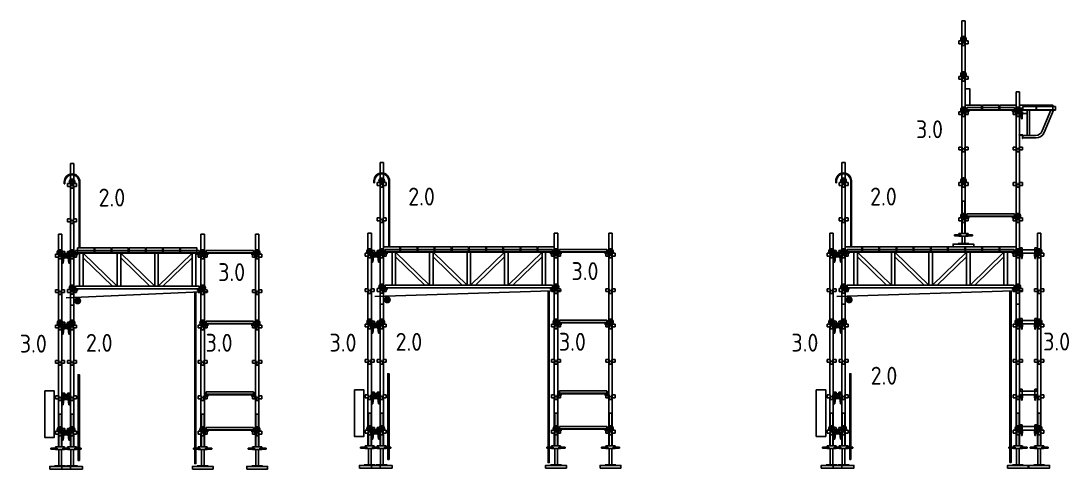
# Model space of a CAD drawing. Header units: millimetres. Extents: x 43414 to 59010, y -4243 to 12027.
# Drawn here: x 44167 to 58833, y 5757 to 12027 of the extents above; entities that cross this region are included whole.
import ezdxf
from ezdxf.enums import TextEntityAlignment as Align

# ---------------------------------------------------------------- set-up
doc = ezdxf.new("R2010")
doc.units = ezdxf.units.MM
doc.layers.get('0').update_dxf_attribs({"linetype": 'CONTINUOUS'})
doc.layers.add('KwikScaf Matrix', color=7, linetype='CONTINUOUS')
doc.layers.add('KwikScaf Sections', color=7, linetype='CONTINUOUS')
doc.styles.add('KwikScaf ISO', font='isocp.shx')

# ---------------------------------------------------------------- blocks, each defined once
blk = doc.blocks.new('2D Jack Adjustable Screw')
at = {"color": 0, "extrusion": (1, -1.83691e-16, 2.30446e-16)}
for p, q in [((-35, 151.5), (-20, 151.5)), ((-35, 62.25), (-35, 151.5)), ((-20, 62.25), (-20, 151.5)), ((-265.5, 100), (-273.5, 100)), ((-273.5, 100), (-273.5, -52)), ((-265.5, 100), (-265.5, -52)), ((-265.5, 42.5), (-40, 42.5)), ((-265.5, 5.5), (-40, 5.5)), ((-40, 87.75), (-35, 87.75)), ((-40, 87.75), (-40, 24)), ((-40, 24), (-40, -39.75)), ((-35, 62.25), (-20, 62.25)), ((-20, 87.75), (0, 87.75)), ((0, 24), (0, 87.75)), ((0, 42.5), (454.5, 42.5)), ((0, -39.75), (0, 24)), ((0, 5.5), (454.5, 5.5)), ((454.5, 24), (454.5, 42.5)), ((454.5, 5.5), (454.5, 24)), ((-265.5, -52), (-273.5, -52)), ((-40, -39.75), (-35, -39.75)), ((-20, -14.25), (-35, -14.25)), ((-35, -103.5), (-35, -14.25)), ((-35, -103.5), (-20, -103.5)), ((-20, -103.5), (-20, -14.25)), ((-20, -39.75), (0, -39.75))]:
    blk.add_line(p, q, dxfattribs=at)
blk = doc.blocks.new('2D Standard 3 Metre')
at = {"layer": 'KwikScaf Matrix', "color": 0, "extrusion": (0, 1, 0)}
for p, q in [((-185, -24), (-185, 24)), ((-185, 24), (-8, 24)), ((-33, 16), (7, 16)), ((-33, 16), (-33, 6)), ((-33, 6), (-33, -6)), ((-8, 64), (-8, 60)), ((-8, 64), (32, 64)), ((-8, 60), (-8, 22)), ((-8, 22), (32, 22)), ((-8, 22), (-8, 18)), ((32, 18), (-8, 18)), ((7, 6), (7, 16)), ((7, -6), (7, 6)), ((32, 60), (32, 64)), ((32, 22), (32, 60)), ((32, 24), (487, 24)), ((32, 18), (32, 22)), ((462, 16), (462, 6)), ((462, 16), (502, 16)), ((462, 6), (462, -6)), ((487, 64), (487, 60)), ((487, 64), (527, 64)), ((487, 60), (487, 22)), ((487, 22), (527, 22)), ((487, 22), (487, 18)), ((527, 18), (487, 18)), ((502, 6), (502, 16)), ((502, -6), (502, 6)), ((527, 60), (527, 64)), ((527, 22), (527, 60)), ((527, 24), (982, 24)), ((527, 18), (527, 22)), ((957, 16), (997, 16)), ((957, 16), (957, 6)), ((957, 6), (957, -6)), ((982, 64), (982, 60)), ((982, 64), (1022, 64)), ((982, 60), (982, 22)), ((982, 22), (1022, 22)), ((982, 22), (982, 18)), ((1022, 18), (982, 18)), ((997, 6), (997, 16)), ((997, -6), (997, 6)), ((1022, 60), (1022, 64)), ((1022, 22), (1022, 60)), ((1022, 24), (1477, 24)), ((1022, 18), (1022, 22)), ((1452, 16), (1492, 16)), ((1452, 16), (1452, 6)), ((1452, 6), (1452, -6)), ((1477, 64), (1477, 60)), ((1477, 64), (1517, 64)), ((1477, 60), (1477, 22)), ((1477, 22), (1517, 22)), ((1477, 22), (1477, 18)), ((1517, 18), (1477, 18)), ((1492, 6), (1492, 16)), ((1492, -6), (1492, 6)), ((1517, 60), (1517, 64)), ((1517, 22), (1517, 60)), ((1517, 24), (1972, 24)), ((1517, 18), (1517, 22)), ((1947, 16), (1987, 16)), ((1947, 16), (1947, 6)), ((1947, 6), (1947, -6)), ((1972, 64), (1972, 60)), ((1972, 64), (2012, 64)), ((1972, 60), (1972, 22)), ((1972, 22), (2012, 22)), ((1972, 22), (1972, 18)), ((2012, 18), (1972, 18)), ((1987, 6), (1987, 16)), ((1987, -6), (1987, 6)), ((2012, 60), (2012, 64)), ((2012, 22), (2012, 60)), ((2012, 24), (2467, 24)), ((2012, 18), (2012, 22)), ((2442, 16), (2442, 6)), ((2442, 16), (2482, 16)), ((2442, 6), (2442, -6)), ((2467, 64), (2467, 60)), ((2467, 64), (2507, 64)), ((2467, 60), (2467, 22)), ((2467, 22), (2507, 22)), ((2467, 22), (2467, 18)), ((2507, 18), (2467, 18)), ((2482, 6), (2482, 16)), ((2482, -6), (2482, 6)), ((2507, 60), (2507, 64)), ((2507, 22), (2507, 60)), ((2507, 24), (2787, 24)), ((2507, 18), (2507, 22)), ((2787, 24), (2787, -24)), ((-185, -24), (-8, -24)), ((-33, -6), (-33, -16)), ((-33, -16), (7, -16)), ((-8, -18), (32, -18)), ((-8, -18), (-8, -22)), ((-8, -22), (-8, -60)), ((-8, -22), (32, -22)), ((-8, -60), (-8, -64)), ((-8, -64), (32, -64)), ((7, -16), (7, -6)), ((32, -22), (32, -18)), ((32, -60), (32, -22)), ((32, -24), (487, -24)), ((32, -64), (32, -60)), ((462, -6), (462, -16)), ((462, -16), (502, -16)), ((487, -18), (527, -18)), ((487, -18), (487, -22)), ((487, -22), (487, -60)), ((487, -22), (527, -22)), ((487, -60), (487, -64)), ((487, -64), (527, -64)), ((502, -16), (502, -6)), ((527, -22), (527, -18)), ((527, -60), (527, -22)), ((527, -24), (982, -24)), ((527, -64), (527, -60)), ((957, -6), (957, -16)), ((957, -16), (997, -16)), ((982, -18), (1022, -18)), ((982, -18), (982, -22)), ((982, -22), (982, -60)), ((982, -22), (1022, -22)), ((982, -60), (982, -64)), ((982, -64), (1022, -64)), ((997, -16), (997, -6)), ((1022, -22), (1022, -18)), ((1022, -60), (1022, -22)), ((1022, -24), (1477, -24)), ((1022, -64), (1022, -60)), ((1452, -6), (1452, -16)), ((1452, -16), (1492, -16)), ((1477, -18), (1517, -18)), ((1477, -18), (1477, -22)), ((1477, -22), (1477, -60)), ((1477, -22), (1517, -22)), ((1477, -60), (1477, -64)), ((1477, -64), (1517, -64)), ((1492, -16), (1492, -6)), ((1517, -22), (1517, -18)), ((1517, -60), (1517, -22)), ((1517, -24), (1972, -24)), ((1517, -64), (1517, -60)), ((1947, -6), (1947, -16)), ((1947, -16), (1987, -16)), ((1972, -18), (2012, -18)), ((1972, -18), (1972, -22)), ((1972, -22), (1972, -60)), ((1972, -22), (2012, -22)), ((1972, -60), (1972, -64)), ((1972, -64), (2012, -64)), ((1987, -16), (1987, -6)), ((2012, -22), (2012, -18)), ((2012, -60), (2012, -22)), ((2012, -24), (2467, -24)), ((2012, -64), (2012, -60)), ((2442, -6), (2442, -16)), ((2442, -16), (2482, -16)), ((2467, -18), (2507, -18)), ((2467, -18), (2467, -22)), ((2467, -22), (2467, -60)), ((2467, -22), (2507, -22)), ((2467, -60), (2467, -64)), ((2467, -64), (2507, -64)), ((2482, -16), (2482, -6)), ((2507, -22), (2507, -18)), ((2507, -60), (2507, -22)), ((2507, -24), (2787, -24)), ((2507, -64), (2507, -60))]:
    blk.add_line(p, q, dxfattribs=at)
blk = doc.blocks.new('2D Standard 2 Metre')
at = {"layer": 'KwikScaf Matrix', "color": 0, "extrusion": (0, 1, 0)}
for p, q in [((-185, -24), (-185, 24)), ((-185, 24), (-8, 24)), ((-33, 16), (7, 16)), ((-33, 16), (-33, 6)), ((-33, 6), (-33, -6)), ((-8, 64), (-8, 60)), ((-8, 64), (32, 64)), ((-8, 60), (-8, 22)), ((-8, 22), (32, 22)), ((-8, 22), (-8, 18)), ((32, 18), (-8, 18)), ((7, 6), (7, 16)), ((7, -6), (7, 6)), ((32, 60), (32, 64)), ((32, 22), (32, 60)), ((32, 24), (487, 24)), ((32, 18), (32, 22)), ((462, 16), (502, 16)), ((462, 16), (462, 6)), ((462, 6), (462, -6)), ((487, 64), (487, 60)), ((487, 64), (527, 64)), ((487, 60), (487, 22)), ((487, 22), (527, 22)), ((487, 22), (487, 18)), ((527, 18), (487, 18)), ((502, 6), (502, 16)), ((502, -6), (502, 6)), ((527, 60), (527, 64)), ((527, 22), (527, 60)), ((527, 24), (982, 24)), ((527, 18), (527, 22)), ((957, 16), (997, 16)), ((957, 16), (957, 6)), ((957, 6), (957, -6)), ((982, 64), (982, 60)), ((982, 64), (1022, 64)), ((982, 60), (982, 22)), ((982, 22), (1022, 22)), ((982, 22), (982, 18)), ((1022, 18), (982, 18)), ((997, 6), (997, 16)), ((997, -6), (997, 6)), ((1022, 60), (1022, 64)), ((1022, 22), (1022, 60)), ((1022, 24), (1477, 24)), ((1022, 18), (1022, 22)), ((1452, 16), (1492, 16)), ((1452, 16), (1452, 6)), ((1452, 6), (1452, -6)), ((1477, 64), (1517, 64)), ((1477, 64), (1477, 60)), ((1477, 60), (1477, 22)), ((1477, 22), (1517, 22)), ((1477, 22), (1477, 18)), ((1517, 18), (1477, 18)), ((1492, 6), (1492, 16)), ((1492, -6), (1492, 6)), ((1517, 60), (1517, 64)), ((1517, 22), (1517, 60)), ((1517, 24), (1796, 24)), ((1517, 18), (1517, 22)), ((1796, 24), (1796, -24)), ((-185, -24), (-8, -24)), ((-33, -6), (-33, -16)), ((-33, -16), (7, -16)), ((-8, -18), (32, -18)), ((-8, -18), (-8, -22)), ((-8, -22), (-8, -60)), ((-8, -22), (32, -22)), ((-8, -60), (-8, -64)), ((-8, -64), (32, -64)), ((7, -16), (7, -6)), ((32, -22), (32, -18)), ((32, -60), (32, -22)), ((32, -24), (487, -24)), ((32, -64), (32, -60)), ((462, -6), (462, -16)), ((462, -16), (502, -16)), ((487, -18), (527, -18)), ((487, -18), (487, -22)), ((487, -22), (487, -60)), ((487, -22), (527, -22)), ((487, -60), (487, -64)), ((487, -64), (527, -64)), ((502, -16), (502, -6)), ((527, -22), (527, -18)), ((527, -60), (527, -22)), ((527, -24), (982, -24)), ((527, -64), (527, -60)), ((957, -6), (957, -16)), ((957, -16), (997, -16)), ((982, -18), (1022, -18)), ((982, -18), (982, -22)), ((982, -22), (982, -60)), ((982, -22), (1022, -22)), ((982, -60), (982, -64)), ((982, -64), (1022, -64)), ((997, -16), (997, -6)), ((1022, -22), (1022, -18)), ((1022, -60), (1022, -22)), ((1022, -24), (1477, -24)), ((1022, -64), (1022, -60)), ((1452, -6), (1452, -16)), ((1452, -16), (1492, -16)), ((1477, -18), (1517, -18)), ((1477, -18), (1477, -22)), ((1477, -22), (1517, -22)), ((1477, -22), (1477, -60)), ((1477, -60), (1477, -64)), ((1477, -64), (1517, -64)), ((1492, -16), (1492, -6)), ((1517, -22), (1517, -18)), ((1517, -60), (1517, -22)), ((1517, -24), (1796, -24)), ((1517, -64), (1517, -60))]:
    blk.add_line(p, q, dxfattribs=at)
blk = doc.blocks.new('2.4m Ledger Transom')
at = {"color": 3, "extrusion": (0, 1, -1.83691e-16)}
for p, q in [((0, -75), (0, 0)), ((0, 0), (20, 0)), ((20, 0), (17, -25)), ((2365, 13), (25, 13)), ((25, 13), (25, -20)), ((2365, -20), (2365, 13)), ((2370, 0), (2373, -25)), ((2390, 0), (2370, 0)), ((2390, -75), (2390, 0)), ((10, -75), (0, -75)), ((13, -50), (10, -75)), ((50, -50), (13, -50)), ((17, -25), (25, -25)), ((2365, -20), (25, -20)), ((25, -20), (25, -25)), ((2365, -25), (25, -25)), ((50, -25), (50, -50)), ((2340, -25), (2340, -50)), ((2340, -50), (2377, -50)), ((2365, -25), (2365, -20)), ((2373, -25), (2365, -25)), ((2377, -50), (2380, -75)), ((2380, -75), (2390, -75)), ((0, -575), (0, -500)), ((0, -500), (20, -500)), ((10, -575), (0, -575)), ((13, -550), (10, -575)), ((50, -550), (13, -550)), ((20, -500), (17, -525)), ((17, -525), (25, -525)), ((2365, -487), (25, -487)), ((25, -487), (25, -520)), ((25, -520), (25, -525)), ((2365, -525), (25, -525)), ((50, -525), (50, -550)), ((2340, -525), (2340, -550)), ((2340, -550), (2377, -550)), ((2365, -520), (2365, -487)), ((2365, -525), (2365, -520)), ((2373, -525), (2365, -525)), ((2370, -500), (2373, -525)), ((2390, -500), (2370, -500)), ((2377, -550), (2380, -575)), ((2380, -575), (2390, -575)), ((2390, -575), (2390, -500))]:
    blk.add_line(p, q, dxfattribs=at)
at = {"color": 3}
for p, q in [((120, -487), (120, -25)), ((170, -487), (170, -25)), ((170, -25), (645, -487)), ((170, -90), (578, -487)), ((645, -487), (645, -25)), ((695, -487), (695, -25)), ((695, -25), (1170, -487)), ((695, -90), (1103, -487)), ((1170, -487), (1170, -25)), ((1220, -487), (1220, -25)), ((1695, -25), (1220, -487)), ((1695, -90), (1287, -487)), ((1695, -487), (1695, -25)), ((1745, -487), (1745, -25)), ((2220, -25), (1745, -487)), ((2220, -90), (1812, -487)), ((2220, -487), (2220, -25)), ((2270, -487), (2270, -25))]:
    blk.add_line(p, q, dxfattribs=at)
blk = doc.blocks.new('Meshguard')
for p, q in [((-109, 0), (-109, -926)), ((-99, 0), (-99, -926)), ((99, -30), (99, 0)), ((109, -30), (109, 0)), ((99, -30), (109, -30)), ((-109, -926), (-99, -926))]:
    blk.add_line(p, q)
for radius in [109, 99.3]:
    blk.add_arc((0, 0), radius, 0, 180)
blk = doc.blocks.new('Double C Coupler')
at = {"color": 3}
for p, q in [((-120, 0), (-62, 0)), ((-120, -5), (-120, 0)), ((0, 0), (-58, 0)), ((0, -5), (0, 0)), ((-67, -5), (-120, -5)), ((-120, -62), (-120, -57)), ((-120, -57), (-67, -57)), ((-62, -62), (-120, -62)), ((-109, -5), (-109, -57)), ((-105, -62), (-75, -62)), ((-65, -55), (-65, -7)), ((-60, -2), (-60, -60)), ((-60, -2), (-60, -60)), ((-58, -62), (0, -62)), ((-55, -55), (-55, -7)), ((-53, -5), (0, -5)), ((0, -57), (-53, -57)), ((-15, -62), (-45, -62)), ((-11, -5), (-11, -57)), ((0, -62), (0, -57))]:
    blk.add_line(p, q, dxfattribs=at)
at = {"color": 3, "extrusion": (0, -1, 6.12303e-17)}
for p, q in [((-109, 27), (-109, 0)), ((-79, 27), (-109, 27)), ((-82, 0), (-79, 27)), ((-38, 0), (-41, 27)), ((-41, 27), (-11, 27)), ((-11, 27), (-11, 0)), ((-109, -62), (-109, -137)), ((-109, -137), (-99, -137)), ((-99, -137), (-90, -62)), ((-89, -57), (-83, -5)), ((-31, -57), (-37, -5)), ((-21, -137), (-30, -62)), ((-11, -137), (-21, -137)), ((-11, -62), (-11, -137))]:
    blk.add_line(p, q, dxfattribs=at)
at = {"color": 3}
for centre, start, end in [((-62, -2), 0, 90), ((-58, -2), 90, 180), ((-67, -7), 0, 90), ((-67, -55), 270, 0), ((-62, -60), 270, 0), ((-58, -60), 180, 270), ((-53, -7), 90, 180), ((-53, -55), 180, 270)]:
    blk.add_arc(centre, 2, start, end, dxfattribs=at)
blk = doc.blocks.new('0.8m Transom')
at = {"color": 2, "extrusion": (0, 1, -1.83691e-16)}
for p, q in [((63385, 14672), (64049, 14672)), ((63385, 14639), (63385, 14672)), ((64049, 14639), (64049, 14672)), ((63360, 14584), (63360, 14659)), ((63360, 14659), (63380, 14659)), ((63370, 14584), (63360, 14584)), ((63373, 14609), (63370, 14584)), ((63410, 14609), (63373, 14609)), ((63380, 14659), (63377, 14634)), ((63377, 14634), (63385, 14634)), ((63385, 14639), (64049, 14639)), ((63385, 14634), (63385, 14639)), ((63385, 14634), (64049, 14634)), ((63410, 14634), (63410, 14609)), ((64024, 14634), (64024, 14609)), ((64024, 14609), (64061, 14609)), ((64049, 14634), (64049, 14639)), ((64057, 14634), (64049, 14634)), ((64054, 14659), (64057, 14634)), ((64074, 14659), (64054, 14659)), ((64061, 14609), (64064, 14584)), ((64064, 14584), (64074, 14584)), ((64074, 14584), (64074, 14659))]:
    blk.add_line(p, q, dxfattribs=at)
blk = doc.blocks.new('2.4m Wide No 1')
at = {"color": 4}
blk.add_line((-832, 2485), (-3440, 2401), dxfattribs=at)
at = {"color": 1}
for points in [[(-1019, 2477), (-1002, 2477), (-1002, 77), (-1019, 77)], [(-3244, 120), (-3261, 120), (-3261, 1320), (-3244, 1320)]]:
    blk.add_lwpolyline(points, close=True, dxfattribs=at)
blk.add_lwpolyline([(-3728, 1094), (-3596, 1094), (-3596, 442), (-3728, 442)], close=True)
at = {"layer": 'KwikScaf Sections', "color": 40, "const_width": 50}
for points in [[(-3371, 4020, 1), (-3321, 4020, 1)], [(-3541, 3030, 1), (-3491, 3030, 1)], [(-3371, 3030, 1), (-3321, 3030, 1)], [(-932, 3030, 1), (-882, 3030, 1)], [(-170, 3030, 1), (-120, 3030, 1)], [(-3371, 2535, 1), (-3321, 2535, 1)], [(-932, 2535, 1), (-882, 2535, 1)], [(-3293, 2354, 1), (-3243, 2354, 1)], [(-3539, 2045, 1), (-3489, 2045, 1)], [(-3371, 2045, 1), (-3321, 2045, 1)], [(-932, 2045, 1), (-882, 2045, 1)], [(-170, 2045, 1), (-120, 2045, 1)], [(-3539, 554, 1), (-3489, 554, 1)], [(-3371, 554, 1), (-3321, 554, 1)], [(-932, 554, 1), (-882, 554, 1)], [(-170, 554, 1), (-120, 554, 1)]]:
    blk.add_lwpolyline(points, format="xyb", close=True, dxfattribs=at)
at = {"layer": 'KwikScaf Sections', "color": 20}
for points in [[(-3322, 3031), (-3092, 3031), (-3092, 3095), (-3322, 3095)], [(-3082, 3031), (-2852, 3031), (-2852, 3095), (-3082, 3095)], [(-2842, 3031), (-2612, 3031), (-2612, 3095), (-2842, 3095)], [(-2602, 3031), (-2372, 3031), (-2372, 3095), (-2602, 3095)], [(-2362, 3031), (-2132, 3031), (-2132, 3095), (-2362, 3095)], [(-2121, 3031), (-1891, 3031), (-1891, 3095), (-2121, 3095)], [(-1881, 3031), (-1651, 3031), (-1651, 3095), (-1881, 3095)], [(-1641, 3031), (-1411, 3031), (-1411, 3095), (-1641, 3095)], [(-1401, 3031), (-1171, 3031), (-1171, 3095), (-1401, 3095)], [(-1161, 3031), (-931, 3031), (-931, 3095), (-1161, 3095)]]:
    blk.add_lwpolyline(points, close=True, dxfattribs=at)
at = {"layer": 'KwikScaf Sections', "color": 200}
for points in [[(-3659, 0), (-3369, 0), (-3369, 38), (-3659, 38)], [(-3491, 0), (-3201, 0), (-3201, 38), (-3491, 38)], [(-1052, 0), (-762, 0), (-762, 38), (-1052, 38)], [(-290, 0), (0, 0), (0, 38), (-290, 38)]]:
    blk.add_lwpolyline(points, close=True, dxfattribs=at)
at = {"xscale": -1}
blk.add_blockref('Meshguard', (-3346, 4020), dxfattribs=at)
for name, p in [('Double C Coupler', (-3370, 3018)), ('2.4m Ledger Transom', (-3322, 3047)), ('0.8m Transom', (-64243, -11612)), ('Double C Coupler', (-3370, 2027)), ('0.8m Transom', (-64243, -12603)), ('Double C Coupler', (-3370, 1037)), ('0.8m Transom', (-64243, -13593)), ('Double C Coupler', (-3370, 540)), ('0.8m Transom', (-64243, -14088))]:
    blk.add_blockref(name, p)
at = {"layer": 'KwikScaf Sections', "color": 180, "rotation": 90}
for name, p in [('2D Standard 2 Metre', (-3346, 2479)), ('2D Standard 3 Metre', (-3514, 498)), ('2D Standard 3 Metre', (-907, 498)), ('2D Standard 3 Metre', (-145, 498)), ('2D Standard 2 Metre', (-3346, 498))]:
    blk.add_blockref(name, p, dxfattribs=at)
at = {"layer": 'KwikScaf Sections', "color": 190, "rotation": 90}
for p in [(-3490, 312), (-3322, 312), (-883, 312), (-121, 312)]:
    blk.add_blockref('2D Jack Adjustable Screw', p, dxfattribs=at)
at = {"layer": 'KwikScaf Sections', "color": 7, "style": 'KwikScaf ISO'}
for p in [(-3261, 3799), (-3438, 1766)]:
    blk.add_text('  2.0  ', height=250, dxfattribs=at).set_placement(p, align=Align.MIDDLE_LEFT)
for p in [(-27, 2756), (-3413, 1755), (-203, 1767)]:
    blk.add_text('  3.0  ', height=250, dxfattribs=at).set_placement(p, align=Align.MIDDLE_RIGHT)
blk = doc.blocks.new('1.8m Ledger Transom')
at = {"color": 3, "extrusion": (0, 1, -1.83691e-16)}
for p, q in [((0, -75), (0, 0)), ((0, 0), (20, 0)), ((20, 0), (17, -25)), ((1755, 13), (25, 13)), ((25, 13), (25, -20)), ((1755, -20), (1755, 13)), ((1760, 0), (1763, -25)), ((1780, 0), (1760, 0)), ((1780, -75), (1780, 0)), ((10, -75), (0, -75)), ((13, -50), (10, -75)), ((50, -50), (13, -50)), ((17, -25), (25, -25)), ((1755, -20), (25, -20)), ((25, -20), (25, -25)), ((1763, -25), (25, -25)), ((50, -25), (50, -50)), ((1730, -25), (1730, -50)), ((1730, -50), (1767, -50)), ((1755, -25), (1755, -20)), ((1763, -25), (1755, -25)), ((1767, -50), (1770, -75)), ((1770, -75), (1780, -75)), ((0, -575), (0, -500)), ((0, -500), (20, -500)), ((10, -575), (0, -575)), ((13, -550), (10, -575)), ((50, -550), (13, -550)), ((20, -500), (17, -525)), ((17, -525), (25, -525)), ((1755, -487), (25, -487)), ((25, -487), (25, -520)), ((25, -520), (25, -525)), ((1763, -525), (25, -525)), ((50, -525), (50, -550)), ((1730, -525), (1730, -550)), ((1730, -550), (1767, -550)), ((1755, -520), (1755, -487)), ((1755, -525), (1755, -520)), ((1763, -525), (1755, -525)), ((1760, -500), (1763, -525)), ((1780, -500), (1760, -500)), ((1767, -550), (1770, -575)), ((1770, -575), (1780, -575)), ((1780, -575), (1780, -500))]:
    blk.add_line(p, q, dxfattribs=at)
at = {"color": 3}
for p, q in [((82, -487), (82, -25)), ((132, -487), (132, -25)), ((132, -25), (607, -487)), ((132, -90), (540, -487)), ((607, -487), (607, -25)), ((657, -487), (657, -25)), ((657, -25), (1132, -487)), ((657, -90), (1065, -487)), ((1132, -487), (1132, -25)), ((1182, -487), (1182, -25)), ((1657, -25), (1182, -487)), ((1657, -90), (1248, -487)), ((1657, -487), (1657, -25)), ((1707, -487), (1707, -25))]:
    blk.add_line(p, q, dxfattribs=at)
blk = doc.blocks.new('1.8m Wide No 1')
at = {"color": 4}
blk.add_line((-832, 2485), (-2818, 2398), dxfattribs=at)
at = {"color": 1}
for points in [[(-1019, 2477), (-1002, 2477), (-1002, 77), (-1019, 77)], [(-2633, 120), (-2650, 120), (-2650, 1320), (-2633, 1320)]]:
    blk.add_lwpolyline(points, close=True, dxfattribs=at)
blk.add_lwpolyline([(-3117, 1094), (-2985, 1094), (-2985, 442), (-3117, 442)], close=True)
at = {"layer": 'KwikScaf Sections', "color": 40, "const_width": 50}
for points in [[(-2760, 4020, 1), (-2710, 4020, 1)], [(-2930, 3030, 1), (-2880, 3030, 1)], [(-2760, 3030, 1), (-2710, 3030, 1)], [(-932, 3030, 1), (-882, 3030, 1)], [(-170, 3030, 1), (-120, 3030, 1)], [(-2760, 2535, 1), (-2710, 2535, 1)], [(-932, 2535, 1), (-882, 2535, 1)], [(-2682, 2354, 1), (-2632, 2354, 1)], [(-2928, 2045, 1), (-2878, 2045, 1)], [(-2760, 2045, 1), (-2710, 2045, 1)], [(-932, 2045, 1), (-882, 2045, 1)], [(-170, 2045, 1), (-120, 2045, 1)], [(-2928, 554, 1), (-2878, 554, 1)], [(-2760, 554, 1), (-2710, 554, 1)], [(-932, 554, 1), (-882, 554, 1)], [(-170, 554, 1), (-120, 554, 1)]]:
    blk.add_lwpolyline(points, format="xyb", close=True, dxfattribs=at)
at = {"layer": 'KwikScaf Sections', "color": 20}
for points in [[(-2658, 3031), (-2428, 3031), (-2428, 3095), (-2658, 3095)], [(-2418, 3031), (-2188, 3031), (-2188, 3095), (-2418, 3095)], [(-2178, 3031), (-1948, 3031), (-1948, 3095), (-2178, 3095)], [(-1938, 3031), (-1708, 3031), (-1708, 3095), (-1938, 3095)], [(-1698, 3031), (-1468, 3031), (-1468, 3095), (-1698, 3095)], [(-1458, 3031), (-1228, 3031), (-1228, 3095), (-1458, 3095)], [(-1218, 3031), (-988, 3031), (-988, 3095), (-1218, 3095)]]:
    blk.add_lwpolyline(points, close=True, dxfattribs=at)
at = {"layer": 'KwikScaf Sections', "color": 200}
for points in [[(-3048, 0), (-2758, 0), (-2758, 38), (-3048, 38)], [(-2880, 0), (-2590, 0), (-2590, 38), (-2880, 38)], [(-1052, 0), (-762, 0), (-762, 38), (-1052, 38)], [(-290, 0), (0, 0), (0, 38), (-290, 38)]]:
    blk.add_lwpolyline(points, close=True, dxfattribs=at)
at = {"xscale": -1}
blk.add_blockref('Meshguard', (-2735, 4020), dxfattribs=at)
for name, p in [('Double C Coupler', (-2759, 3018)), ('1.8m Ledger Transom', (-2711, 3047)), ('0.8m Transom', (-64243, -11612)), ('Double C Coupler', (-2759, 2027)), ('0.8m Transom', (-64243, -12603)), ('Double C Coupler', (-2759, 1037)), ('0.8m Transom', (-64243, -13593)), ('Double C Coupler', (-2759, 540)), ('0.8m Transom', (-64243, -14088))]:
    blk.add_blockref(name, p)
at = {"layer": 'KwikScaf Sections', "color": 180, "rotation": 90}
for name, p in [('2D Standard 2 Metre', (-2735, 2479)), ('2D Standard 3 Metre', (-2903, 498)), ('2D Standard 3 Metre', (-907, 498)), ('2D Standard 3 Metre', (-145, 498)), ('2D Standard 2 Metre', (-2735, 498))]:
    blk.add_blockref(name, p, dxfattribs=at)
at = {"layer": 'KwikScaf Sections', "color": 190, "rotation": 90}
for p in [(-2879, 312), (-2711, 312), (-883, 312), (-121, 312)]:
    blk.add_blockref('2D Jack Adjustable Screw', p, dxfattribs=at)
at = {"layer": 'KwikScaf Sections', "color": 7, "style": 'KwikScaf ISO'}
for p in [(-2650, 3799), (-2827, 1766)]:
    blk.add_text('  2.0  ', height=250, dxfattribs=at).set_placement(p, align=Align.MIDDLE_LEFT)
for p in [(-27, 2756), (-2802, 1755), (-203, 1767)]:
    blk.add_text('  3.0  ', height=250, dxfattribs=at).set_placement(p, align=Align.MIDDLE_RIGHT)
blk = doc.blocks.new('2D Transom 0.7 Metre')
at = {"color": 0, "extrusion": (0, 1, -1.83691e-16)}
for p, q in [((0, -25), (0, 50)), ((0, 50), (20, 50)), ((50, 0), (13, 0)), ((20, 50), (17, 25)), ((17, 25), (25, 25)), ((25, 63), (689, 63)), ((25, 30), (25, 63)), ((25, 30), (689, 30)), ((25, 25), (25, 30)), ((25, 25), (689, 25)), ((50, 25), (50, 0)), ((664, 25), (664, 0)), ((664, 0), (701, 0)), ((689, 30), (689, 63)), ((689, 25), (689, 30)), ((697, 25), (689, 25)), ((694, 50), (697, 25)), ((714, 50), (694, 50)), ((701, 0), (704, -25)), ((714, -25), (714, 50)), ((10, -25), (0, -25)), ((13, 0), (10, -25)), ((704, -25), (714, -25))]:
    blk.add_line(p, q, dxfattribs=at)
blk = doc.blocks.new('250 Link Ledger')
at = {"color": 3, "extrusion": (0, -1, 6.12303e-17)}
for p, q in [((0, 48), (0, 0)), ((38, 48), (0, 48)), ((0, 0), (38, 0)), ((11, 48), (8, 75)), ((8, 75), (38, 75)), ((28, -75), (18, 0)), ((38, 75), (38, 48)), ((38, 48), (250, 48)), ((38, 45), (38, 48)), ((38, 45), (38, 24)), ((38, 24), (38, 4)), ((38, 0), (38, 4)), ((38, 0), (250, 0)), ((38, 0), (38, -75)), ((212, 75), (212, 48)), ((242, 75), (212, 75)), ((250, 48), (212, 48)), ((212, 48), (212, 45)), ((212, 24), (212, 45)), ((212, 4), (212, 24)), ((212, 4), (212, 0)), ((212, 0), (212, -75)), ((212, 0), (250, 0)), ((222, -75), (232, 0)), ((239, 48), (242, 75)), ((250, 0), (250, 48)), ((38, -75), (28, -75)), ((212, -75), (222, -75))]:
    blk.add_line(p, q, dxfattribs=at)
blk = doc.blocks.new('2D SBB 2 Board')
at = {"color": 0}
for p, q in [((8, 466), (38, 466)), ((11, 440), (8, 466)), ((38, 466), (38, 440)), ((504, 491), (47, 491)), ((47, 491), (47, 445)), ((504, 445), (47, 445)), ((47, 445), (47, 440)), ((504, 445), (504, 491)), ((504, 440), (504, 445)), ((47, 440), (0, 440)), ((0, 440), (0, 392)), ((0, 392), (106, 392)), ((28, 316), (18, 392)), ((38, 316), (28, 316)), ((38, 392), (38, 316)), ((504, 440), (47, 440)), ((106, 392), (106, 440)), ((106, 84), (106, 392)), ((140, 84), (140, 440)), ((315, 147), (437, 440)), ((343, 124), (473, 440)), ((-4, 93), (47, 93)), ((-4, 88), (-4, 93)), ((42, 88), (-4, 88)), ((42, 42), (42, 88)), ((47, 42), (42, 42)), ((47, 93), (47, 42)), ((47, 84), (106, 84)), ((47, 50), (232, 50)), ((106, 84), (123, 84)), ((123, 84), (140, 84)), ((140, 84), (222, 84))]:
    blk.add_line(p, q, dxfattribs=at)
for radius, start, end in [(102, 270, 339.4078), (136, 274.3209, 333.1791)]:
    blk.add_arc((222, 185), radius, start, end, dxfattribs=at)
blk = doc.blocks.new('2 Board Hop Up')
at = {"color": 20}
for points in [[(63409, 11245), (63639, 11245), (63639, 11309), (63409, 11309)], [(63645, 11245), (63875, 11245), (63875, 11309), (63645, 11309)]]:
    blk.add_lwpolyline(points, close=True, dxfattribs=at)
at = {"color": 210}
blk.add_blockref('2D SBB 2 Board', (63409, 10802), dxfattribs=at)
blk = doc.blocks.new('2.4m Wide No 2')
at = {"color": 190, "extrusion": (2.44921e-16, 1, 2.30446e-16)}
for p, q in [((-1205, 3737), (-1224, 3737)), ((-1224, 3283), (-1224, 3737)), ((-1186, 3737), (-1205, 3737)), ((-1186, 3283), (-1186, 3737)), ((-1332, 3248), (-1332, 3263)), ((-1243, 3263), (-1332, 3263)), ((-1243, 3248), (-1332, 3248)), ((-1269, 3263), (-1269, 3283)), ((-1205, 3283), (-1269, 3283)), ((-1269, 3243), (-1269, 3248)), ((-1269, 3243), (-1205, 3243)), ((-1243, 3248), (-1243, 3263)), ((-1224, 3142), (-1224, 3243)), ((-1141, 3283), (-1205, 3283)), ((-1205, 3243), (-1141, 3243)), ((-1186, 3142), (-1186, 3243)), ((-1167, 3263), (-1167, 3248)), ((-1078, 3263), (-1167, 3263)), ((-1078, 3248), (-1167, 3248)), ((-1141, 3263), (-1141, 3283)), ((-1141, 3243), (-1141, 3248)), ((-1078, 3248), (-1078, 3263)), ((-1281, 3142), (-1281, 3134)), ((-1281, 3142), (-1129, 3142)), ((-1281, 3134), (-1129, 3134)), ((-1129, 3142), (-1129, 3134))]:
    blk.add_line(p, q, dxfattribs=at)
at = {"color": 4}
blk.add_line((-368, 2485), (-2976, 2401), dxfattribs=at)
at = {"color": 1}
for points in [[(-555, 2477), (-538, 2477), (-538, 77), (-555, 77)], [(-2780, 120), (-2797, 120), (-2797, 1320), (-2780, 1320)]]:
    blk.add_lwpolyline(points, close=True, dxfattribs=at)
blk.add_lwpolyline([(-3264, 1094), (-3132, 1094), (-3132, 442), (-3264, 442)], close=True)
at = {"layer": 'KwikScaf Sections', "color": 70, "const_width": 50}
blk.add_lwpolyline([(-1230, 6003, 1), (-1180, 6003, 1)], format="xyb", close=True, dxfattribs=at)
at = {"layer": 'KwikScaf Sections', "color": 80, "const_width": 50}
blk.add_lwpolyline([(-1230, 5507, 1), (-1180, 5507, 1)], format="xyb", close=True, dxfattribs=at)
at = {"layer": 'KwikScaf Sections', "color": 90}
blk.add_lwpolyline([(-1117, 5077), (-1117, 5307), (-1181, 5307), (-1181, 5077)], close=True, dxfattribs=at)
at = {"layer": 'KwikScaf Sections', "color": 40, "const_width": 50}
for points in [[(-1230, 5012, 1), (-1180, 5012, 1)], [(-468, 5012, 1), (-418, 5012, 1)], [(-2907, 4020, 1), (-2857, 4020, 1)], [(-1230, 4021, 1), (-1180, 4021, 1)], [(-1230, 3525, 1), (-1180, 3525, 1)], [(-468, 3525, 1), (-418, 3525, 1)], [(-3077, 3030, 1), (-3027, 3030, 1)], [(-2907, 3030, 1), (-2857, 3030, 1)], [(-468, 3030, 1), (-418, 3030, 1)], [(-170, 3030, 1), (-120, 3030, 1)], [(-2907, 2535, 1), (-2857, 2535, 1)], [(-468, 2535, 1), (-418, 2535, 1)], [(-2829, 2354, 1), (-2779, 2354, 1)], [(-3075, 2045, 1), (-3025, 2045, 1)], [(-2907, 2045, 1), (-2857, 2045, 1)], [(-468, 2045, 1), (-418, 2045, 1)], [(-170, 2045, 1), (-120, 2045, 1)], [(-3075, 554, 1), (-3025, 554, 1)], [(-2907, 554, 1), (-2857, 554, 1)], [(-468, 554, 1), (-418, 554, 1)], [(-170, 554, 1), (-120, 554, 1)]]:
    blk.add_lwpolyline(points, format="xyb", close=True, dxfattribs=at)
at = {"layer": 'KwikScaf Sections', "color": 20}
for points in [[(-1181, 5013), (-951, 5013), (-951, 5077), (-1181, 5077)], [(-939, 5013), (-709, 5013), (-709, 5077), (-939, 5077)], [(-697, 5013), (-467, 5013), (-467, 5077), (-697, 5077)], [(-2858, 3031), (-2628, 3031), (-2628, 3095), (-2858, 3095)], [(-2618, 3031), (-2388, 3031), (-2388, 3095), (-2618, 3095)], [(-2378, 3031), (-2148, 3031), (-2148, 3095), (-2378, 3095)], [(-2138, 3031), (-1908, 3031), (-1908, 3095), (-2138, 3095)], [(-1898, 3031), (-1668, 3031), (-1668, 3095), (-1898, 3095)], [(-1657, 3031), (-1427, 3031), (-1427, 3095), (-1657, 3095)], [(-1417, 3031), (-1187, 3031), (-1187, 3095), (-1417, 3095)], [(-1177, 3031), (-947, 3031), (-947, 3095), (-1177, 3095)], [(-937, 3031), (-707, 3031), (-707, 3095), (-937, 3095)], [(-697, 3031), (-467, 3031), (-467, 3095), (-697, 3095)]]:
    blk.add_lwpolyline(points, close=True, dxfattribs=at)
at = {"layer": 'KwikScaf Sections', "color": 200}
for points in [[(-1350, 3096), (-1060, 3096), (-1060, 3134), (-1350, 3134)], [(-3195, 0), (-2905, 0), (-2905, 38), (-3195, 38)], [(-3027, 0), (-2737, 0), (-2737, 38), (-3027, 38)], [(-588, 0), (-298, 0), (-298, 38), (-588, 38)], [(-290, 0), (0, 0), (0, 38), (-290, 38)]]:
    blk.add_lwpolyline(points, close=True, dxfattribs=at)
for name, p in [('2 Board Hop Up', (-63828, -6232)), ('250 Link Ledger', (-419, 3008)), ('Double C Coupler', (-2906, 3018)), ('2.4m Ledger Transom', (-2858, 3047)), ('Double C Coupler', (-2906, 2027)), ('250 Link Ledger', (-419, 2017)), ('Double C Coupler', (-2906, 1037)), ('250 Link Ledger', (-419, 1027)), ('250 Link Ledger', (-419, 532)), ('Double C Coupler', (-2906, 540))]:
    blk.add_blockref(name, p)
at = {"xscale": -1}
blk.add_blockref('Meshguard', (-2882, 4020), dxfattribs=at)
at = {"layer": 'KwikScaf Sections', "color": 180, "rotation": 90}
for name, p in [('2D Standard 3 Metre', (-1205, 3469)), ('2D Standard 3 Metre', (-443, 2479)), ('2D Standard 2 Metre', (-2882, 2479)), ('2D Standard 3 Metre', (-3050, 498)), ('2D Standard 3 Metre', (-145, 498)), ('2D Standard 2 Metre', (-2882, 498)), ('2D Standard 2 Metre', (-443, 498))]:
    blk.add_blockref(name, p, dxfattribs=at)
at = {"layer": 'KwikScaf Sections', "color": 50}
for p in [(-1181, 4983), (-1181, 3496)]:
    blk.add_blockref('2D Transom 0.7 Metre', p, dxfattribs=at)
at = {"layer": 'KwikScaf Sections', "color": 190, "rotation": 90}
for p in [(-3026, 312), (-2858, 312), (-419, 312), (-121, 312)]:
    blk.add_blockref('2D Jack Adjustable Screw', p, dxfattribs=at)
at = {"layer": 'KwikScaf Sections', "color": 7, "style": 'KwikScaf ISO'}
for p in [(-1205, 4741), (-2949, 1755), (574, 1770)]:
    blk.add_text('  3.0  ', height=250, dxfattribs=at).set_placement(p, align=Align.MIDDLE_RIGHT)
for p in [(-2797, 3799), (-2789, 1293)]:
    blk.add_text('  2.0  ', height=250, dxfattribs=at).set_placement(p, align=Align.MIDDLE_LEFT)

msp = doc.modelspace()

# ---------------------------------------------------------------- block references
for name, p in [('2.4m Wide No 2', (58560, 5771)), ('1.8m Wide No 1', (47617, 5757)), ('2.4m Wide No 1', (52561, 5771))]:
    msp.add_blockref(name, p)

doc.saveas('drawing.dxf')
